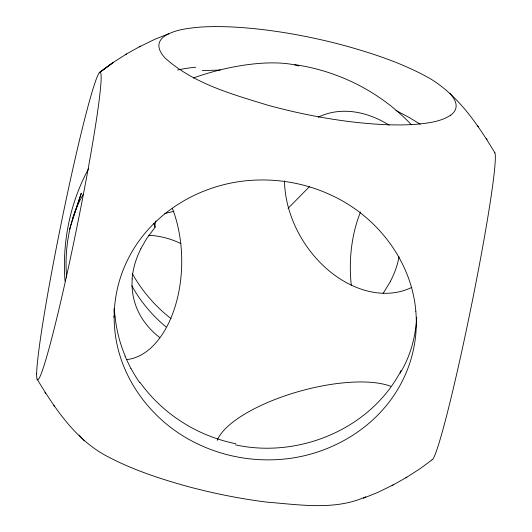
<?xml version="1.0" encoding="UTF-8"?>
<svg xmlns="http://www.w3.org/2000/svg" width="532" height="532" viewBox="0 0 532 532"><rect width="100%" height="100%" fill="white"/><g stroke="black" fill="none" stroke-linecap="round" stroke-linejoin="round"><path stroke-width="0.8" d="M36.622 373.943L36.635 373.238M132.209 278.987L132.082 281.275A69.739 66.347 -34.1 0 0 139.47 313.94C144.398 323.17 151.48 331.157 159.733 337.554M69.446 229.611L81.316 193.163L72.738 218.399M155.849 220.973L155.025 224.005L155.078 227.25L146.706 238.496L140.761 248.85M88.591 168.73C69.965 202.792 62.064 242.452 65.017 281.089M390.382 281.554L383.093 293.438M400.862 371.004C370.372 429.131 298.818 458.651 235.59 444.878M288.078 208.364L309.431 186.679M431.858 459.987L420.041 468.725L405.849 477.822M100.215 72.013L113.043 62.63L99.278 72.665L112.059 63.208L126.423 54.018M494.946 152.903C478.062 125.033 458.91 96.219 430.568 78.876C404.513 64.02 375.865 54.417 347.11 46.284A158.443 41.549 12.3 0 0 264.989 29.865C243.669 27.305 222.15 25.775 200.684 27.066C188.255 28.269 175.001 29.36 164.275 36.369A139.198 36.502 12.3 0 0 165.106 58.041C193.588 83.704 232.058 94.184 267.902 105.236A158.443 41.549 12.3 0 0 350.023 121.655C371.343 124.209 392.862 125.745 414.328 124.455C426.757 123.251 440.011 122.16 450.744 115.151M37.054 379.09C54.623 407.958 74.546 438.188 104.791 455.046C130.347 468.938 158.097 478.228 186.027 486.029A158.45 41.549 12.3 0 0 267.011 502.135C299.536 504.708 335.087 510.687 365.823 496.762M139.231 46.896L154.712 39.348L168.717 33.729M363.283 498.271L377.933 492.366L393.221 484.871M392.111 485.523L406.9 477.204M125.372 54.636L140.342 46.244M164.76 213.558L173.997 211.257M202.326 70.616L220.241 70.025M294.761 64.638C338.817 70.969 380.746 92.242 411.303 124.674M395.914 110.476L409.667 117.752L420.227 124.235M171.038 318.621C155.637 306.678 142.702 291.709 132.98 274.825L132.262 273.362M165.977 326.881C152.192 315.423 140.448 301.464 131.816 285.737M84.422 440.855L80.339 436.486A139.145 36.489 12.3 0 1 79.288 435.103M486.421 138.719L487.066 139.69M477.596 125.718L478.288 126.749M53.898 405.504L54.59 406.534M44.994 392.41L45.646 393.381M130.885 368.563L124.967 356.181M155.078 227.25L153.868 223.36M415.831 311.293C411.715 262.09 378.531 218.246 334.668 196.813A157.632 151.899 0.8 0 0 253.166 180.228C203.849 182.828 155.537 209.834 131.072 253.332A139.198 134.131 0.8 0 0 114.659 328.543C118.782 377.747 151.959 421.59 195.829 443.016A157.632 151.899 0.8 0 0 277.325 459.601C326.648 457.008 374.954 430.002 399.419 386.505A139.198 134.131 0.8 0 0 415.838 311.293M114.979 316.753L114.646 312.743M449.906 93.479A139.198 36.502 12.3 0 1 450.75 115.151M36.661 373.098A156.907 8.073 -78.5 0 1 85.878 114.427A156.907 8.073 -78.5 0 1 84.402 189.033A156.907 8.073 -78.5 0 1 36.648 373.81M494.275 152.345A156.907 8.073 -78.5 0 1 471.379 305.78A156.907 8.073 -78.5 0 1 431.878 459.874M235.829 443.735A154.865 150.702 4.9 0 1 140.036 382.442M400.875 370.837A157.073 8.406 -78.5 0 1 400.317 373.211M416.729 317.238A107.437 81.762 83.5 0 1 401.195 371.349M114.433 314.691A156.893 7.92 -78.7 0 1 113.861 317.165M114.247 312.929A107.437 74.633 -62.7 0 1 114.001 308.733M125.226 356.081A142.19 137.283 16.2 0 1 115.118 316.74M139.743 382.648A147.47 143.101 8.4 0 1 130.998 368.503M177.548 70.058A145.063 43.258 10.9 0 1 195.723 67.185M399.02 256.823A82.919 78.896 -34.1 0 1 390.262 281.495M132.069 278.981A82.327 78.324 -34.1 0 1 140.86 248.896M193.276 78.018A97.203 34.201 -15.4 0 1 298.798 65.955M217.222 440.363A97.203 34.201 -15.4 0 1 292.401 393.407A97.203 34.201 -15.4 0 1 390.741 386.292M148.568 235.35A97.203 72.964 57.9 0 1 180.92 243.583M411.854 287.327A97.203 72.964 57.9 0 1 328.836 270.602A97.203 72.964 57.9 0 1 284.487 180.86M318.183 117.24A97.203 72.964 57.9 0 1 389.218 125.213M351.32 285.418A97.203 57.822 -89.3 0 1 360.536 211.955M172.468 208.704A97.203 57.822 -89.3 0 1 175.347 305.794A97.203 57.822 -89.3 0 1 126.696 359.579M66.626 277.298A97.203 57.822 -89.3 0 1 83.198 194.439"/></g></svg>
